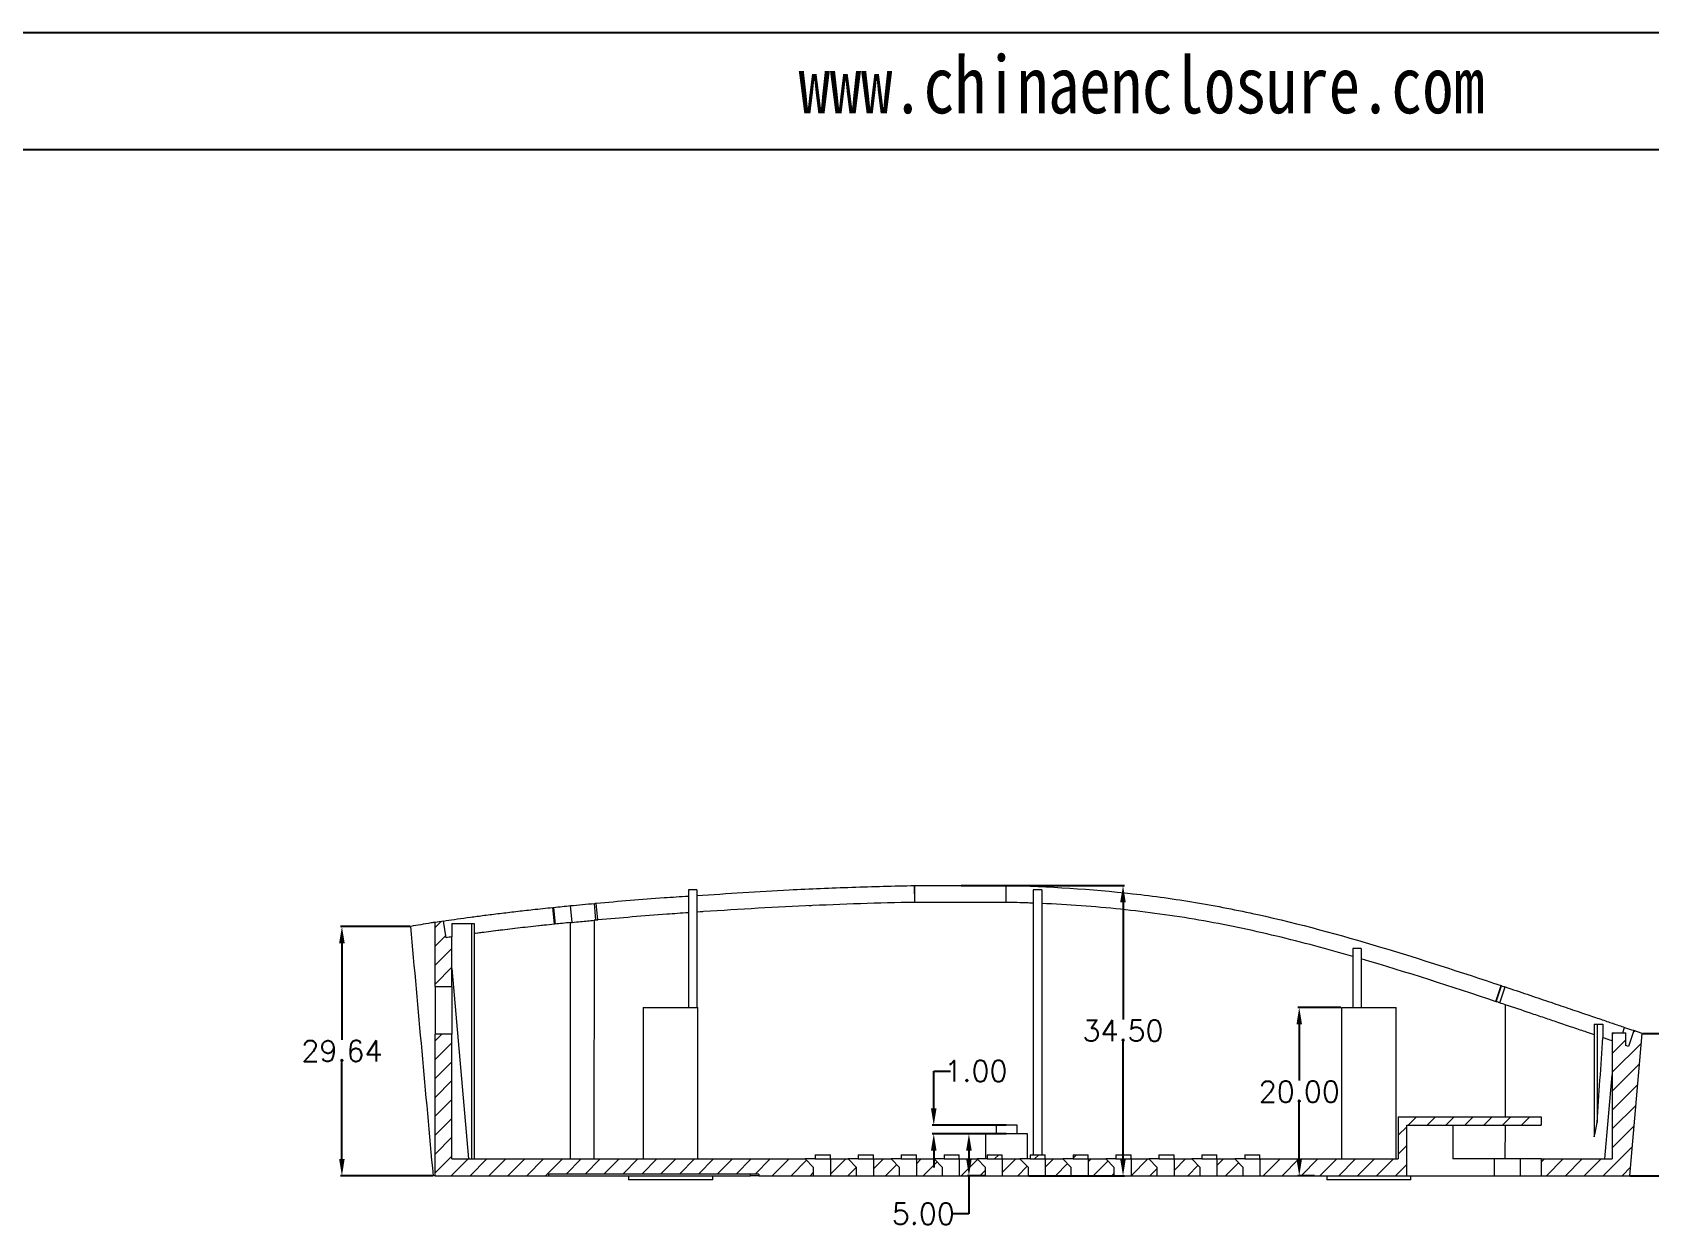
# Model space of a CAD drawing. Header units: inches. Extents: x 1181 to 2938, y 573 to 1158.
# Drawn here: x 1392.2 to 1584.5, y 1016 to 1158.1 of the extents above; entities that cross this region are included whole.
import ezdxf

# ---------------------------------------------------------------- set-up
doc = ezdxf.new("R2010")
doc.units = ezdxf.units.IN
doc.layers.add('文字', color=81, linetype='Continuous')
doc.styles.get("Standard").update_dxf_attribs({"font": 'txt', "bigfont": 'gbcbig.shx'})
doc.styles.add('宋体', font='', dxfattribs={"width": 0.8, "height": 3.5})
doc.styles.get('宋体').set_extended_font_data('SimSun')
doc.dimstyles.new('2.5', dxfattribs={"dimtxt": 2.5, "dimasz": 2, "dimexe": 0.18, "dimexo": 0.0625, "dimgap": 0.09, "dimtad": 0, "dimtih": 1, "dimtoh": 1, "dimzin": 0, "dimdsep": 46, "dimtxsty": 'Standard', "dimcen": 2, "dimadec": 0, "dimazin": 0, "dimtfac": 1, "dimtofl": 0, "dimtmove": 0, "dimatfit": 3, "dimfxl": 1, "dimtolj": 1, "dimtzin": 0, "dimarcsym": 0})
pattern_1 = [(45, (962.826, 466.923), (-2.245064, 2.245064), [])]

# ---------------------------------------------------------------- blocks, each defined once
blk = doc.blocks.new('*D124')
at = {"color": 0, "lineweight": -2}
for p, q in [((1583.65, 1039.09), (1593.34, 1039.09)), ((1593.16, 1037.09), (1593.16, 1031.97)), ((1593.16, 1024.16), (1593.16, 1029.29)), ((1582.17, 1022.16), (1593.34, 1022.16))]:
    blk.add_line(p, q, dxfattribs=at)
at = {"color": 0}
for points in [[(1592.82, 1037.09), (1593.49, 1037.09), (1593.16, 1039.09)], [(1592.82, 1024.16), (1593.49, 1024.16), (1593.16, 1022.16)]]:
    blk.add_solid(points, dxfattribs=at)
at = {"layer": 'Defpoints', "color": 0}
for p in [(1583.59, 1039.09), (1593.16, 1039.09), (1582.11, 1022.16)]:
    blk.add_point(p, dxfattribs=at)
at = {"color": 0, "insert": (1593.16, 1030.63), "char_height": 2.5, "attachment_point": 5}
blk.add_mtext('\\A1;16.92', dxfattribs=at)
blk = doc.blocks.new('*D125')
at = {"color": 0, "lineweight": -2}
for p, q in [((1437.13, 1051.8), (1428.82, 1051.8)), ((1429, 1049.8), (1429, 1038.32)), ((1429, 1024.16), (1429, 1035.64)), ((1439.81, 1022.16), (1428.82, 1022.16))]:
    blk.add_line(p, q, dxfattribs=at)
at = {"color": 0}
for points in [[(1428.67, 1049.8), (1429.33, 1049.8), (1429, 1051.8)], [(1428.67, 1024.16), (1429.33, 1024.16), (1429, 1022.16)]]:
    blk.add_solid(points, dxfattribs=at)
at = {"layer": 'Defpoints', "color": 0}
for p in [(1429, 1051.8), (1437.19, 1051.8), (1439.88, 1022.16)]:
    blk.add_point(p, dxfattribs=at)
at = {"color": 0, "insert": (1429, 1036.98), "char_height": 2.5, "attachment_point": 5}
blk.add_mtext('\\A1;29.64', dxfattribs=at)
blk = doc.blocks.new('*D126')
at = {"color": 0, "lineweight": -2}
for p, q in [((1502.6, 1056.66), (1522.04, 1056.66)), ((1521.86, 1054.66), (1521.86, 1040.75)), ((1521.86, 1024.16), (1521.86, 1038.07)), ((1510.67, 1022.16), (1522.04, 1022.16))]:
    blk.add_line(p, q, dxfattribs=at)
at = {"color": 0}
for points in [[(1521.52, 1054.66), (1522.19, 1054.66), (1521.86, 1056.66)], [(1521.52, 1024.16), (1522.19, 1024.16), (1521.86, 1022.16)]]:
    blk.add_solid(points, dxfattribs=at)
at = {"layer": 'Defpoints', "color": 0}
for p in [(1502.54, 1056.66), (1521.86, 1056.66), (1510.61, 1022.16)]:
    blk.add_point(p, dxfattribs=at)
at = {"color": 0, "insert": (1521.86, 1039.41), "char_height": 2.5, "attachment_point": 5}
blk.add_mtext('\\A1;34.50', dxfattribs=at)
blk = doc.blocks.new('*D127')
at = {"color": 0, "lineweight": -2}
for p, q in [((1547.77, 1042.16), (1542.63, 1042.16)), ((1542.81, 1040.16), (1542.81, 1033.5)), ((1542.81, 1024.16), (1542.81, 1030.82)), ((1544.63, 1022.16), (1542.63, 1022.16))]:
    blk.add_line(p, q, dxfattribs=at)
at = {"color": 0}
for points in [[(1542.48, 1040.16), (1543.14, 1040.16), (1542.81, 1042.16)], [(1542.48, 1024.16), (1543.14, 1024.16), (1542.81, 1022.16)]]:
    blk.add_solid(points, dxfattribs=at)
at = {"layer": 'Defpoints', "color": 0}
for p in [(1542.81, 1042.16), (1547.83, 1042.16), (1544.7, 1022.16)]:
    blk.add_point(p, dxfattribs=at)
at = {"color": 0, "insert": (1542.81, 1032.16), "char_height": 2.5, "attachment_point": 5}
blk.add_mtext('\\A1;20.00', dxfattribs=at)
blk = doc.blocks.new('*D128')
at = {"color": 0, "lineweight": -2}
for p, q in [((1505.44, 1027.16), (1503.36, 1027.16)), ((1503.54, 1025.16), (1503.54, 1024.16)), ((1505.44, 1022.16), (1503.36, 1022.16)), ((1503.54, 1022.16), (1503.54, 1017.64)), ((1503.54, 1017.64), (1501.54, 1017.64))]:
    blk.add_line(p, q, dxfattribs=at)
at = {"color": 0}
for points in [[(1503.21, 1025.16), (1503.87, 1025.16), (1503.54, 1027.16)], [(1503.21, 1024.16), (1503.87, 1024.16), (1503.54, 1022.16)]]:
    blk.add_solid(points, dxfattribs=at)
at = {"layer": 'Defpoints', "color": 0}
for p in [(1503.54, 1027.16), (1505.5, 1027.16), (1505.5, 1022.16)]:
    blk.add_point(p, dxfattribs=at)
at = {"color": 0, "insert": (1498.12, 1017.64), "char_height": 2.5, "attachment_point": 5}
blk.add_mtext('\\A1;5.00', dxfattribs=at)
blk = doc.blocks.new('*D129')
at = {"color": 0, "lineweight": -2}
for p, q in [((1499.36, 1030.16), (1499.36, 1034.61)), ((1499.36, 1034.61), (1501.36, 1034.61)), ((1507.95, 1028.16), (1499.18, 1028.16)), ((1507.95, 1027.16), (1499.18, 1027.16)), ((1499.36, 1025.16), (1499.36, 1023.16))]:
    blk.add_line(p, q, dxfattribs=at)
at = {"color": 0}
for points in [[(1499.03, 1030.16), (1499.69, 1030.16), (1499.36, 1028.16)], [(1499.03, 1025.16), (1499.69, 1025.16), (1499.36, 1027.16)]]:
    blk.add_solid(points, dxfattribs=at)
at = {"layer": 'Defpoints', "color": 0}
for p in [(1499.36, 1028.16), (1508.01, 1028.16), (1508.01, 1027.16)]:
    blk.add_point(p, dxfattribs=at)
at = {"color": 0, "insert": (1504.37, 1034.61), "char_height": 2.5, "attachment_point": 5}
blk.add_mtext('\\A1;1.00', dxfattribs=at)

msp = doc.modelspace()

# ---------------------------------------------------------------- hatches: boundary and pattern name
at = {"linetype": 'Continuous', "lineweight": 0}
h = msp.add_hatch(dxfattribs=at)
h.set_pattern_fill('ANSI31', color=4, scale=0.5, style=0)
edge = h.paths.add_edge_path(flags=0)
edge.add_spline(control_points=[(1442.081, 1050.569), (1441.848, 1050.534), (1441.614, 1050.499), (1441.381, 1050.464)], knot_values=[0.0122893, 0.0122893, 0.0122893, 0.0122893, 0.0129971, 0.0129971, 0.0129971, 0.0129971], weights=[1, 1, 1, 1], degree=3, periodic=0)
edge.add_line((1441.381, 1050.464), (1441.081, 1052.441))
edge.add_spline(control_points=[(1441.081, 1052.441), (1440.744, 1052.39), (1440.41, 1052.339), (1440.081, 1052.287)], knot_values=[0.2699163, 0.2699163, 0.2699163, 0.2699163, 0.3085075, 0.3085075, 0.3085075, 0.3085075], weights=[1, 1, 1, 1], degree=3, periodic=0)
edge.add_line((1440.081, 1052.287), (1440.081, 1044.664))
edge.add_line((1440.081, 1044.664), (1442.081, 1044.664))
edge.add_line((1442.081, 1044.664), (1442.081, 1050.569))
h = msp.add_hatch(dxfattribs=at)
h.set_pattern_fill('ANSI31', color=4, scale=0.5, style=0)
h.paths.add_polyline_path([(1440.081, 1039.001), (1440.081, 1022.164), (1453.581, 1022.164), (1453.581, 1022.364), (1478.581, 1022.364), (1478.581, 1022.164), (1485.081, 1022.164), (1485.081, 1023.164), (1484.081, 1024.164), (1442.081, 1024.164), (1442.081, 1039.001)], flags=0)
h = msp.add_hatch(dxfattribs=at)
h.set_pattern_fill('ANSI31', color=4, scale=0.5, style=0)
edge = h.paths.add_edge_path(flags=0)
edge.add_line((1582.592, 1039.428), (1581.948, 1037.534))
edge.add_spline(control_points=[(1581.948, 1037.534), (1581.838, 1037.572), (1581.728, 1037.609), (1581.619, 1037.646)], knot_values=[0.0001094, 0.0001094, 0.0001094, 0.0001094, 0.0004573, 0.0004573, 0.0004573, 0.0004573], weights=[1, 1, 1, 1], degree=3, periodic=0)
edge.add_line((1581.619, 1037.646), (1581.619, 1039.164))
edge.add_line((1581.619, 1039.164), (1580.014, 1039.164))
edge.add_line((1580.014, 1039.164), (1580.014, 1024.164))
edge.add_line((1580.014, 1024.164), (1571.581, 1024.164))
edge.add_line((1571.581, 1024.164), (1571.581, 1022.164))
edge.add_line((1571.581, 1022.164), (1582.111, 1022.164))
edge.add_line((1582.111, 1022.164), (1583.592, 1039.088))
edge.add_spline(control_points=[(1583.592, 1039.088), (1583.257, 1039.202), (1582.924, 1039.315), (1582.592, 1039.428)], knot_values=[-5.2995691, -5.2995691, -5.2995691, -5.2995691, -5.2521639, -5.2521639, -5.2521639, -5.2521639], weights=[1, 1, 1, 1], degree=3, periodic=0)
h = msp.add_hatch(dxfattribs=at)
h.set_pattern_fill('ANSI31', color=4, scale=0.5, style=0)
h.paths.add_polyline_path([(1571.581, 1029.164), (1554.581, 1029.164), (1554.581, 1024.164), (1538.137, 1024.164), (1538.137, 1022.164), (1555.581, 1022.164), (1555.581, 1028.164), (1571.581, 1028.164)], flags=0)
h = msp.add_hatch(dxfattribs=at)
h.set_pattern_fill('ANSI31', color=4, scale=0.5, style=0)
h.paths.add_polyline_path([(1489.187, 1024.164), (1487.081, 1024.164), (1487.081, 1022.164), (1490.187, 1022.164), (1490.187, 1023.164)], flags=0)
h = msp.add_hatch(dxfattribs=at)
h.set_pattern_fill('ANSI31', color=4, scale=0.5, style=0)
h.paths.add_polyline_path([(1494.292, 1024.164), (1492.187, 1024.164), (1492.187, 1022.164), (1495.292, 1022.164), (1495.292, 1023.164)], flags=0)
h = msp.add_hatch(dxfattribs=at)
h.set_pattern_fill('ANSI31', color=4, scale=0.5, style=0)
h.paths.add_polyline_path([(1499.398, 1024.164), (1497.292, 1024.164), (1497.292, 1022.164), (1500.398, 1022.164), (1500.398, 1023.164)], flags=0)
h = msp.add_hatch(dxfattribs=at)
h.set_pattern_fill('ANSI31', color=4, scale=0.5, style=0)
h.paths.add_polyline_path([(1502.398, 1024.664), (1500.598, 1024.664), (1500.598, 1024.164), (1502.398, 1024.164)], flags=0)
h = msp.add_hatch(dxfattribs=at)
h.set_pattern_fill('ANSI31', color=4, scale=0.5, style=0)
h.paths.add_polyline_path([(1504.504, 1024.164), (1502.398, 1024.164), (1502.398, 1022.164), (1505.504, 1022.164), (1505.504, 1023.164)], flags=0)
h = msp.add_hatch(dxfattribs=at)
h.set_pattern_fill('ANSI31', style=0)
h.set_pattern_definition(pattern_1)
h.paths.add_polyline_path([(1507.504, 1024.664), (1505.704, 1024.664), (1505.704, 1024.164), (1507.504, 1024.164)], flags=0)
h = msp.add_hatch(dxfattribs=at)
h.set_pattern_fill('ANSI31', color=4, scale=0.5, style=0)
h.paths.add_polyline_path([(1509.609, 1024.164), (1507.504, 1024.164), (1507.504, 1022.164), (1510.609, 1022.164), (1510.609, 1023.164)], flags=0)
h = msp.add_hatch(dxfattribs=at)
h.set_pattern_fill('ANSI31', color=4, scale=0.5, style=0)
h.paths.add_polyline_path([(1512.609, 1024.664), (1510.809, 1024.664), (1510.809, 1024.164), (1512.609, 1024.164)], flags=0)
h = msp.add_hatch(dxfattribs=at)
h.set_pattern_fill('ANSI31', color=4, scale=0.5, style=0)
h.paths.add_polyline_path([(1514.715, 1024.164), (1512.609, 1024.164), (1512.609, 1022.164), (1515.715, 1022.164), (1515.715, 1023.164)], flags=0)
h = msp.add_hatch(dxfattribs=at)
h.set_pattern_fill('ANSI31', color=4, scale=0.5, style=0)
h.paths.add_polyline_path([(1517.715, 1024.664), (1515.915, 1024.664), (1515.915, 1024.164), (1517.715, 1024.164)], flags=0)
h = msp.add_hatch(dxfattribs=at)
h.set_pattern_fill('ANSI31', color=4, scale=0.5, style=0)
h.paths.add_polyline_path([(1519.82, 1024.164), (1517.715, 1024.164), (1517.715, 1022.164), (1520.82, 1022.164), (1520.82, 1023.164)], flags=0)
h = msp.add_hatch(dxfattribs=at)
h.set_pattern_fill('ANSI31', color=4, scale=0.5, style=0)
h.paths.add_polyline_path([(1524.926, 1024.164), (1522.82, 1024.164), (1522.82, 1022.164), (1525.926, 1022.164), (1525.926, 1023.164)], flags=0)
h = msp.add_hatch(dxfattribs=at)
h.set_pattern_fill('ANSI31', color=4, scale=0.5, style=0)
h.paths.add_polyline_path([(1530.032, 1024.164), (1527.926, 1024.164), (1527.926, 1022.164), (1531.032, 1022.164), (1531.032, 1023.164)], flags=0)
h = msp.add_hatch(dxfattribs=at)
h.set_pattern_fill('ANSI31', color=4, scale=0.5, style=0)
h.paths.add_polyline_path([(1535.137, 1024.164), (1533.032, 1024.164), (1533.032, 1022.164), (1536.137, 1022.164), (1536.137, 1023.164)], flags=0)
h = msp.add_hatch(dxfattribs=at)
h.set_pattern_fill('ANSI31', style=0)
h.set_pattern_definition(pattern_1)
h.paths.add_polyline_path([(1538.137, 1024.664), (1536.337, 1024.664), (1536.337, 1024.164), (1538.137, 1024.164)], flags=0)

# ---------------------------------------------------------------- linework, layer by layer
for p, q in [((1181.086, 1158.076), (2008.611, 1158.076)), ((1202.499, 1144.144), (1994.68, 1144.144))]:
    msp.add_line(p, q)
at = {"color": 7, "linetype": 'Continuous', "lineweight": 15}
for p, q in [((1471.19, 1056.164), (1470.19, 1056.164)), ((1470.19, 1056.164), (1470.19, 1042.164)), ((1471.19, 1056.164), (1471.19, 1042.164)), ((1497.088, 1056.663), (1497.107, 1056.664)), ((1497.124, 1054.664), (1497.088, 1056.663)), ((1497.125, 1054.664), (1497.107, 1056.664)), ((1497.107, 1056.664), (1507.967, 1056.664)), ((1507.965, 1054.664), (1507.987, 1056.664)), ((1507.967, 1056.664), (1507.987, 1056.664)), ((1507.967, 1054.664), (1507.967, 1056.664)), ((1511.19, 1056.164), (1511.19, 1024.664)), ((1512.19, 1056.164), (1511.19, 1056.164)), ((1512.19, 1056.164), (1512.19, 1024.664)), ((1454.279, 1052.068), (1454.074, 1054.058)), ((1454.394, 1052.08), (1454.189, 1054.069)), ((1456.384, 1052.28), (1456.189, 1054.27)), ((1459.203, 1052.547), (1459.02, 1054.539)), ((1459.229, 1054.558), (1459.241, 1054.559)), ((1459.411, 1052.566), (1459.229, 1054.558)), ((1459.422, 1052.567), (1459.241, 1054.559)), ((1507.962, 1054.664), (1497.122, 1054.664)), ((1497.122, 1054.664), (1497.124, 1054.664)), ((1440.081, 1044.664), (1440.081, 1052.287)), ((1441.381, 1050.464), (1441.081, 1052.441)), ((1442.054, 1052.164), (1444.405, 1052.164)), ((1442.054, 1052.164), (1442.054, 1050.565)), ((1444.405, 1052.164), (1444.405, 1024.164)), ((1444.405, 1052.164), (1444.72, 1052.164)), ((1444.72, 1052.164), (1444.72, 1024.164)), ((1453.633, 1051.999), (1452.067, 1051.832)), ((1454.298, 1052.07), (1454.279, 1052.068)), ((1456.18, 1024.164), (1456.18, 1052.26)), ((1456.377, 1052.279), (1456.375, 1052.279)), ((1458.991, 1052.528), (1458.967, 1024.164)), ((1459.175, 1052.545), (1459.175, 1052.545)), ((1471.903, 1053.548), (1471.191, 1053.492)), ((1442.081, 1044.664), (1442.081, 1050.569)), ((1444.869, 1050.962), (1444.72, 1050.941)), ((1445.511, 1051.045), (1444.869, 1050.962)), ((1448.711, 1051.447), (1446.96, 1051.234)), ((1550.19, 1049.164), (1549.19, 1049.164)), ((1549.19, 1049.164), (1549.19, 1042.164)), ((1550.19, 1049.164), (1550.19, 1042.164)), ((1442.081, 1046.807), (1444.051, 1024.164)), ((1440.081, 1044.664), (1440.081, 1039.001)), ((1440.081, 1044.664), (1442.081, 1044.664)), ((1442.081, 1044.664), (1442.081, 1039.001)), ((1558.819, 1045.279), (1558.524, 1045.375)), ((1566.178, 1042.871), (1566.811, 1044.769)), ((1566.227, 1042.855), (1566.859, 1044.752)), ((1566.66, 1042.71), (1567.294, 1044.607)), ((1566.811, 1044.769), (1566.859, 1044.752)), ((1464.831, 1042.164), (1464.831, 1024.164)), ((1464.831, 1042.164), (1471.331, 1042.164)), ((1471.331, 1024.164), (1471.331, 1042.164)), ((1547.831, 1042.164), (1547.831, 1024.164)), ((1547.831, 1042.164), (1554.331, 1042.164)), ((1554.331, 1024.164), (1554.331, 1042.164)), ((1566.22, 1042.857), (1566.227, 1042.855)), ((1442.081, 1039.001), (1440.081, 1039.001)), ((1440.081, 1022.164), (1440.081, 1039.001)), ((1442.081, 1024.164), (1442.081, 1039.001)), ((1577.882, 1040.164), (1578.236, 1040.164)), ((1577.882, 1040.164), (1577.882, 1026.799)), ((1578.236, 1040.164), (1578.89, 1040.164)), ((1578.236, 1040.164), (1578.236, 1028.501)), ((1578.89, 1040.164), (1578.89, 1038.575)), ((1580.014, 1039.164), (1580.014, 1024.164)), ((1580.014, 1039.164), (1581.619, 1039.164)), ((1581.619, 1037.646), (1581.619, 1039.164)), ((1582.111, 1022.164), (1583.592, 1039.088)), ((1583.592, 1039.088), (1582.592, 1039.428)), ((1581.948, 1037.534), (1581.619, 1037.646)), ((1554.581, 1029.164), (1554.581, 1024.164)), ((1554.581, 1029.164), (1571.581, 1029.164)), ((1571.581, 1029.164), (1571.581, 1028.164)), ((1505.514, 1027.164), (1505.514, 1024.164)), ((1510.514, 1027.164), (1505.514, 1027.164)), ((1506.764, 1028.164), (1506.764, 1027.164)), ((1509.264, 1028.164), (1506.764, 1028.164)), ((1509.264, 1027.164), (1509.264, 1028.164)), ((1510.514, 1024.164), (1510.514, 1027.164)), ((1555.581, 1028.164), (1571.581, 1028.164)), ((1555.581, 1022.164), (1555.581, 1028.164)), ((1561.081, 1028.164), (1561.081, 1024.164)), ((1442.081, 1024.164), (1484.081, 1024.164)), ((1484.081, 1024.164), (1485.081, 1023.164)), ((1485.281, 1024.164), (1484.081, 1024.164)), ((1485.081, 1022.164), (1485.081, 1023.164)), ((1485.281, 1024.664), (1487.081, 1024.664)), ((1485.281, 1024.664), (1485.281, 1024.164)), ((1485.281, 1024.164), (1487.081, 1024.164)), ((1487.081, 1024.164), (1487.081, 1024.664)), ((1487.081, 1024.164), (1489.187, 1024.164)), ((1487.081, 1024.164), (1487.081, 1022.164)), ((1489.187, 1024.164), (1490.187, 1023.164)), ((1490.387, 1024.164), (1489.187, 1024.164)), ((1490.187, 1022.164), (1490.187, 1023.164)), ((1490.387, 1024.664), (1492.187, 1024.664)), ((1490.387, 1024.664), (1490.387, 1024.164)), ((1490.387, 1024.164), (1492.187, 1024.164)), ((1492.187, 1024.164), (1492.187, 1024.664)), ((1492.187, 1024.164), (1494.292, 1024.164)), ((1492.187, 1024.164), (1492.187, 1022.164)), ((1494.292, 1024.164), (1495.292, 1023.164)), ((1495.492, 1024.164), (1494.292, 1024.164)), ((1495.292, 1022.164), (1495.292, 1023.164)), ((1495.492, 1024.664), (1495.492, 1024.164)), ((1495.492, 1024.664), (1497.292, 1024.664)), ((1495.492, 1024.164), (1497.292, 1024.164)), ((1497.292, 1024.164), (1497.292, 1024.664)), ((1497.292, 1024.164), (1499.398, 1024.164)), ((1497.292, 1024.164), (1497.292, 1022.164)), ((1499.398, 1024.164), (1500.398, 1023.164)), ((1500.598, 1024.164), (1499.398, 1024.164)), ((1500.398, 1022.164), (1500.398, 1023.164)), ((1500.598, 1024.664), (1502.398, 1024.664)), ((1500.598, 1024.664), (1500.598, 1024.164)), ((1500.598, 1024.164), (1502.398, 1024.164)), ((1502.398, 1024.164), (1502.398, 1024.664)), ((1502.398, 1024.164), (1504.504, 1024.164)), ((1502.398, 1024.164), (1502.398, 1022.164)), ((1504.504, 1024.164), (1505.504, 1023.164)), ((1505.704, 1024.164), (1504.504, 1024.164)), ((1505.504, 1022.164), (1505.504, 1023.164)), ((1505.704, 1024.664), (1507.504, 1024.664)), ((1505.704, 1024.664), (1505.704, 1024.164)), ((1505.704, 1024.164), (1507.504, 1024.164)), ((1507.504, 1024.164), (1507.504, 1024.664)), ((1507.504, 1024.164), (1509.609, 1024.164)), ((1507.504, 1024.164), (1507.504, 1022.164)), ((1509.609, 1024.164), (1510.609, 1023.164)), ((1510.809, 1024.164), (1509.609, 1024.164)), ((1510.609, 1022.164), (1510.609, 1023.164)), ((1510.809, 1024.664), (1510.809, 1024.164)), ((1510.809, 1024.664), (1512.609, 1024.664)), ((1510.809, 1024.164), (1512.609, 1024.164)), ((1512.609, 1024.164), (1512.609, 1024.664)), ((1512.609, 1024.164), (1512.609, 1022.164)), ((1512.609, 1024.164), (1514.715, 1024.164)), ((1514.715, 1024.164), (1515.715, 1023.164)), ((1515.915, 1024.164), (1514.715, 1024.164)), ((1515.715, 1022.164), (1515.715, 1023.164)), ((1515.915, 1024.664), (1517.715, 1024.664)), ((1515.915, 1024.664), (1515.915, 1024.164)), ((1515.915, 1024.164), (1517.715, 1024.164)), ((1517.715, 1024.164), (1517.715, 1024.664)), ((1517.715, 1024.164), (1519.82, 1024.164)), ((1517.715, 1024.164), (1517.715, 1022.164)), ((1519.82, 1024.164), (1520.82, 1023.164)), ((1521.02, 1024.164), (1519.82, 1024.164)), ((1520.82, 1022.164), (1520.82, 1023.164)), ((1521.02, 1024.664), (1521.02, 1024.164)), ((1521.02, 1024.664), (1522.82, 1024.664)), ((1521.02, 1024.164), (1522.82, 1024.164)), ((1522.82, 1024.164), (1522.82, 1024.664)), ((1522.82, 1024.164), (1524.926, 1024.164)), ((1522.82, 1024.164), (1522.82, 1022.164)), ((1524.926, 1024.164), (1525.926, 1023.164)), ((1526.126, 1024.164), (1524.926, 1024.164)), ((1525.926, 1022.164), (1525.926, 1023.164)), ((1526.126, 1024.664), (1527.926, 1024.664)), ((1526.126, 1024.664), (1526.126, 1024.164)), ((1526.126, 1024.164), (1527.926, 1024.164)), ((1527.926, 1024.164), (1527.926, 1024.664)), ((1527.926, 1024.164), (1530.032, 1024.164)), ((1527.926, 1024.164), (1527.926, 1022.164)), ((1530.032, 1024.164), (1531.032, 1023.164)), ((1531.232, 1024.164), (1530.032, 1024.164)), ((1531.032, 1022.164), (1531.032, 1023.164)), ((1531.232, 1024.664), (1531.232, 1024.164)), ((1531.232, 1024.664), (1533.032, 1024.664)), ((1531.232, 1024.164), (1533.032, 1024.164)), ((1533.032, 1024.164), (1533.032, 1024.664)), ((1533.032, 1024.164), (1535.137, 1024.164)), ((1533.032, 1024.164), (1533.032, 1022.164)), ((1535.137, 1024.164), (1536.137, 1023.164)), ((1536.337, 1024.164), (1535.137, 1024.164)), ((1536.137, 1022.164), (1536.137, 1023.164)), ((1536.337, 1024.664), (1536.337, 1024.164)), ((1536.337, 1024.664), (1538.137, 1024.664)), ((1536.337, 1024.164), (1538.137, 1024.164)), ((1538.137, 1024.164), (1538.137, 1024.664)), ((1538.137, 1024.164), (1538.137, 1022.164)), ((1538.137, 1024.164), (1554.581, 1024.164)), ((1565.98, 1024.164), (1561.081, 1024.164)), ((1565.98, 1024.164), (1565.98, 1022.164)), ((1569.081, 1024.164), (1565.98, 1024.164)), ((1569.081, 1024.164), (1569.081, 1022.164)), ((1571.581, 1024.164), (1569.081, 1024.164)), ((1571.581, 1024.164), (1571.581, 1022.164)), ((1571.581, 1024.164), (1580.014, 1024.164)), ((1440.081, 1022.164), (1439.876, 1022.164)), ((1440.081, 1022.164), (1453.581, 1022.164)), ((1478.581, 1022.364), (1453.581, 1022.364)), ((1453.581, 1022.164), (1453.581, 1022.364)), ((1453.581, 1022.164), (1477.581, 1022.164)), ((1463.081, 1022.164), (1463.081, 1021.664)), ((1473.081, 1021.664), (1463.081, 1021.664)), ((1473.081, 1021.664), (1473.081, 1022.164)), ((1477.581, 1022.164), (1477.581, 1022.364)), ((1478.581, 1022.164), (1477.581, 1022.164)), ((1478.581, 1022.364), (1478.581, 1022.164)), ((1478.581, 1022.164), (1485.081, 1022.164)), ((1485.081, 1022.164), (1487.081, 1022.164)), ((1487.081, 1022.164), (1490.187, 1022.164)), ((1490.187, 1022.164), (1492.187, 1022.164)), ((1492.187, 1022.164), (1495.292, 1022.164)), ((1495.292, 1022.164), (1497.292, 1022.164)), ((1497.292, 1022.164), (1500.398, 1022.164)), ((1500.398, 1022.164), (1502.398, 1022.164)), ((1502.398, 1022.164), (1505.504, 1022.164)), ((1505.504, 1022.164), (1507.504, 1022.164)), ((1507.504, 1022.164), (1510.609, 1022.164)), ((1510.609, 1022.164), (1512.609, 1022.164)), ((1512.609, 1022.164), (1515.715, 1022.164)), ((1515.715, 1022.164), (1517.715, 1022.164)), ((1517.715, 1022.164), (1520.82, 1022.164)), ((1520.82, 1022.164), (1522.82, 1022.164)), ((1522.82, 1022.164), (1525.926, 1022.164)), ((1525.926, 1022.164), (1527.926, 1022.164)), ((1527.926, 1022.164), (1531.032, 1022.164)), ((1531.032, 1022.164), (1533.032, 1022.164)), ((1533.032, 1022.164), (1536.137, 1022.164)), ((1536.137, 1022.164), (1538.137, 1022.164)), ((1538.137, 1022.164), (1555.581, 1022.164)), ((1546.081, 1022.164), (1546.081, 1021.664)), ((1556.081, 1021.664), (1546.081, 1021.664)), ((1555.581, 1022.164), (1565.98, 1022.164)), ((1556.081, 1021.664), (1556.081, 1022.164)), ((1565.98, 1022.164), (1569.081, 1022.164)), ((1569.081, 1022.164), (1571.581, 1022.164)), ((1571.581, 1022.164), (1582.111, 1022.164))]:
    msp.add_line(p, q, dxfattribs=at)
at = {"color": 8, "linetype": 'Continuous', "lineweight": 15}
for p, q in [((1567.3, 1042.497), (1567.277, 1029.164)), ((1581.261, 1039.164), (1581.48, 1039.806)), ((1579.141, 1024.164), (1580.014, 1034.177)), ((1567.275, 1028.164), (1567.268, 1024.164))]:
    msp.add_line(p, q, dxfattribs=at)
at = {"color": 7, "linetype": 'Continuous', "lineweight": 15, "flags": 128}
msp.add_lwpolyline([(1582.592, 1039.428), (1582.272, 1038.487), (1581.948, 1037.534)], dxfattribs=at)
at = {"color": 7, "linetype": 'Continuous', "lineweight": 15}
for points, knots in [([(1471.19, 1055.467), (1474.851, 1055.712), (1480.994, 1056.124), (1489.63, 1056.485), (1494.603, 1056.604), (1497.089, 1056.663)], [0, 0, 0, 0, 0.42449158, 0.71221376, 1, 1, 1, 1]), ([(1507.987, 1056.664), (1513.013, 1056.554), (1518.035, 1056.256), (1525.526, 1055.412), (1528.015, 1055.065), (1532.971, 1054.234), (1535.437, 1053.751), (1542.795, 1052.122), (1547.645, 1050.797), (1557.269, 1047.913), (1562.045, 1046.357), (1566.811, 1044.769)], [0, 0, 0, 0, 0.25, 0.25, 0.375, 0.375, 0.5, 0.5, 0.75, 0.75, 1, 1, 1, 1]), ([(1441.081, 1052.441), (1441.184, 1052.456), (1441.669, 1052.531), (1442.73, 1052.685), (1444.243, 1052.897), (1445.925, 1053.12), (1447.741, 1053.348), (1449.672, 1053.578), (1451.784, 1053.817), (1453.276, 1053.974), (1454.074, 1054.058)], [0, 0, 0, 0, 0.0361418, 0.1702713, 0.3048221, 0.438953, 0.5741406, 0.7097562, 0.8449418, 1, 1, 1, 1]), ([(1459.02, 1054.539), (1459.038, 1054.54), (1459.055, 1054.542), (1459.073, 1054.544), (1459.09, 1054.545), (1459.108, 1054.547), (1459.125, 1054.548), (1459.143, 1054.55), (1459.16, 1054.552), (1459.177, 1054.553), (1459.195, 1054.555), (1459.212, 1054.556), (1459.229, 1054.558)], [0, 0, 0, 0, 0.00005258612, 0.00005258612, 0.00005258612, 0.00010517224, 0.00010517224, 0.00010517224, 0.00015752986, 0.00015752986, 0.00015752986, 0.00020988748, 0.00020988748, 0.00020988748, 0.00020988748]), ([(1459.241, 1054.559), (1461.924, 1054.802), (1465.57, 1055.132), (1469.224, 1055.348), (1470.19, 1055.405)], [0, 0, 0, 0, 0.7357082, 1, 1, 1, 1]), ([(1497.122, 1054.664), (1492.796, 1054.586), (1488.472, 1054.439), (1479.827, 1054.042), (1475.507, 1053.795), (1471.19, 1053.501)], [0, 0, 0, 0, 0.5, 0.5, 1, 1, 1, 1]), ([(1484.78, 1054.266), (1484.703, 1054.264), (1484.616, 1054.263), (1484.529, 1054.258), (1484.519, 1054.257)], [0, 0, 0, 0, 0.8887758, 1, 1, 1, 1]), ([(1511.19, 1054.565), (1510.983, 1054.573), (1509.907, 1054.616), (1508.83, 1054.642), (1507.961, 1054.664)], [0, 0, 0, 0, 0.1926725, 1, 1, 1, 1]), ([(1549.19, 1048.232), (1546.179, 1049.102), (1543.15, 1049.916), (1537.052, 1051.375), (1533.982, 1052.018), (1527.802, 1053.088), (1524.693, 1053.515), (1518.454, 1054.163), (1515.324, 1054.385), (1512.19, 1054.524)], [0, 0, 0, 0, 0.25, 0.25, 0.5, 0.5, 0.75, 0.75, 1, 1, 1, 1]), ([(1440.081, 1052.287), (1439.919, 1052.261), (1439.758, 1052.235), (1438.765, 1052.076), (1437.962, 1051.94), (1437.19, 1051.802)], [0.30850747, 0.30850747, 0.30850747, 0.30850747, 0.32754877, 0.32754877, 0.42645773, 0.42645773, 0.42645773, 0.42645773]), ([(1454.298, 1052.07), (1453.432, 1051.981), (1452.574, 1051.889), (1450.893, 1051.704), (1450.069, 1051.61), (1448.475, 1051.421), (1447.704, 1051.327), (1446.231, 1051.142), (1445.53, 1051.05), (1444.869, 1050.962)], [0, 0, 0, 0, 0.25, 0.25, 0.5, 0.5, 0.75, 0.75, 1, 1, 1, 1]), ([(1456.377, 1052.279), (1456.708, 1052.312), (1457.04, 1052.344), (1457.372, 1052.376), (1457.645, 1052.402), (1457.918, 1052.428), (1458.191, 1052.453), (1458.458, 1052.478), (1458.724, 1052.503), (1458.991, 1052.528)], [0, 0, 0, 0, 0.0010000007, 0.0010000007, 0.0010000007, 0.0018224945, 0.0018224945, 0.0018224945, 0.0026263189, 0.0026263189, 0.0026263189, 0.0026263189]), ([(1459.42, 1052.567), (1459.4, 1052.565), (1459.379, 1052.563), (1459.359, 1052.561), (1459.338, 1052.559), (1459.317, 1052.558), (1459.297, 1052.556), (1459.256, 1052.552), (1459.214, 1052.548), (1459.173, 1052.544)], [0, 0, 0, 0, 0.0000620388, 0.0000620388, 0.0000620388, 0.0001240776, 0.0001240776, 0.0001240776, 0.00024814298, 0.00024814298, 0.00024814298, 0.00024814298]), ([(1470.19, 1053.43), (1469.334, 1053.369), (1467.109, 1053.213), (1463.519, 1052.93), (1460.786, 1052.688), (1459.42, 1052.567)], [0, 0, 0, 0, 0.2384597, 0.6192176, 1, 1, 1, 1]), ([(1567.294, 1044.607), (1568.179, 1044.312), (1569.048, 1044.02), (1570.755, 1043.446), (1571.592, 1043.164), (1573.235, 1042.608), (1574.016, 1042.344), (1575.498, 1041.841), (1576.199, 1041.603), (1577.516, 1041.155), (1578.112, 1040.952), (1578.911, 1040.681), (1579.161, 1040.595), (1579.63, 1040.436), (1579.848, 1040.362), (1580.449, 1040.157), (1580.768, 1040.049), (1581.127, 1039.926), (1581.227, 1039.892), (1581.385, 1039.839), (1581.443, 1039.819), (1581.48, 1039.806)], [0, 0, 0, 0, 0.125, 0.125, 0.25, 0.25, 0.375, 0.375, 0.5, 0.5, 0.625, 0.625, 0.6875, 0.6875, 0.75, 0.75, 0.875, 0.875, 0.9375, 0.9375, 1, 1, 1, 1]), ([(1566.663, 1042.709), (1566.626, 1042.722), (1566.589, 1042.734), (1566.552, 1042.746), (1566.516, 1042.759), (1566.479, 1042.771), (1566.442, 1042.783), (1566.368, 1042.808), (1566.294, 1042.833), (1566.22, 1042.857)], [0, 0, 0, 0, 0.00011689885, 0.00011689885, 0.00011689885, 0.00023379769, 0.00023379769, 0.00023379769, 0.000467569, 0.000467569, 0.000467569, 0.000467569]), ([(1577.882, 1038.918), (1577.586, 1039.019), (1576.848, 1039.27), (1575.397, 1039.763), (1573.694, 1040.341), (1571.968, 1040.926), (1570.847, 1041.304), (1570.282, 1041.495)], [0, 0, 0, 0, 0.1554476, 0.3864898, 0.6235961, 0.8103518, 1, 1, 1, 1]), ([(1580.014, 1038.192), (1580.012, 1038.193), (1579.893, 1038.234), (1579.487, 1038.372), (1579.028, 1038.528), (1578.89, 1038.575)], [0, 0, 0, 0, 0.0114448, 0.7027951, 1, 1, 1, 1])]:
    msp.add_open_spline(points, degree=3, knots=knots, dxfattribs=at)
for points in [[(1454.074, 1054.058), (1454.112, 1054.061), (1454.15, 1054.065), (1454.189, 1054.069)], [(1454.189, 1054.069), (1454.853, 1054.138), (1455.52, 1054.205), (1456.189, 1054.27)], [(1456.189, 1054.27), (1457.123, 1054.362), (1458.068, 1054.452), (1459.02, 1054.539)], [(1439.876, 1022.164), (1438.976, 1032.043), (1438.081, 1041.922), (1437.19, 1051.802)], [(1441.081, 1052.441), (1440.744, 1052.39), (1440.41, 1052.339), (1440.081, 1052.287)], [(1456.18, 1052.26), (1455.551, 1052.198), (1454.923, 1052.135), (1454.298, 1052.07)], [(1456.18, 1052.26), (1456.246, 1052.266), (1456.311, 1052.273), (1456.377, 1052.279)], [(1459.177, 1052.545), (1459.115, 1052.539), (1459.053, 1052.533), (1458.991, 1052.528)], [(1442.081, 1050.569), (1441.848, 1050.534), (1441.614, 1050.499), (1441.381, 1050.464)], [(1566.22, 1042.857), (1560.902, 1044.63), (1555.57, 1046.365), (1550.19, 1047.941)], [(1566.859, 1044.752), (1567.004, 1044.704), (1567.149, 1044.656), (1567.294, 1044.607)], [(1567.3, 1042.497), (1567.088, 1042.568), (1566.875, 1042.639), (1566.663, 1042.709)], [(1570.282, 1041.495), (1569.307, 1041.824), (1568.307, 1042.16), (1567.3, 1042.497)], [(1578.236, 1028.501), (1578.455, 1031.859), (1578.673, 1035.217), (1578.89, 1038.575)], [(1581.48, 1039.806), (1582.221, 1039.554), (1582.592, 1039.428), (1582.592, 1039.428)], [(1577.882, 1026.799), (1578.007, 1027.364), (1578.124, 1027.932), (1578.236, 1028.501)]]:
    msp.add_open_spline(points, degree=3, dxfattribs=at)

# ---------------------------------------------------------------- texts
at = {"layer": '文字', "color": 0, "insert": (1483.306, 1155.267), "char_height": 6.81091, "width": 119.66116, "attachment_point": 1, "style": '宋体'}
msp.add_mtext('www.chinaenclosure.com', dxfattribs=at)

# ---------------------------------------------------------------- dimensions: what is measured, and where the dimension line sits
for base, p1, p2, picture, middle in [((1521.855, 1056.664), (1510.609, 1022.164), (1502.537, 1056.664), '*D126', (1521.855, 1039.414)), ((1429.001, 1051.802), (1439.876, 1022.164), (1437.19, 1051.802), '*D125', (1429.001, 1036.983)), ((1542.811, 1042.164), (1544.695, 1022.164), (1547.831, 1042.164), '*D127', (1542.811, 1032.164)), ((1593.158, 1039.088), (1582.111, 1022.164), (1583.592, 1039.088), '*D124', (1593.158, 1030.626))]:
    dim = msp.add_linear_dim(base=base, p1=p1, p2=p2, angle=90, dimstyle='2.5')
    dim.commit()
    dim.dimension.update_dxf_attribs({"geometry": picture, "text_midpoint": middle})
for base, p1, p2, picture, middle in [((1499.36, 1028.164), (1508.014, 1027.164), (1508.014, 1028.164), '*D129', (1504.367, 1034.608)), ((1503.541, 1027.164), (1505.504, 1022.164), (1505.504, 1027.164), '*D128', (1498.118, 1017.637))]:
    dim = msp.add_linear_dim(base=base, p1=p1, p2=p2, angle=90, dimstyle='2.5')
    dim.commit()
    dim.dimension.update_dxf_attribs({"geometry": picture, "text_midpoint": middle, "dimtype": 160})

doc.saveas('drawing.dxf')
